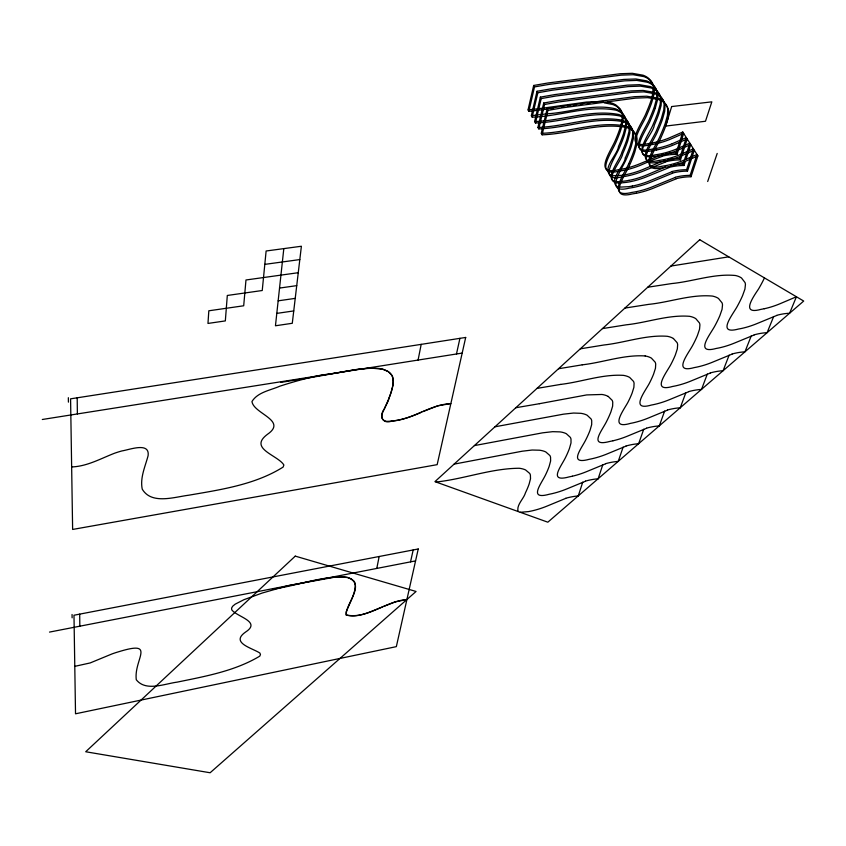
<?xml version="1.0" encoding="UTF-8"?>
<svg xmlns="http://www.w3.org/2000/svg" width="846" height="846" viewBox="0 0 846 846"><rect width="100%" height="100%" fill="white"/><g stroke="black" fill="none" stroke-linecap="round" stroke-linejoin="round"><path stroke-width="1.27" d="M283.812 248.618L275.458 325.773L292.282 323.288L301.388 246.249L266.12 250.998L262.239 290.516L227.31 295.466L225.332 320.909L207.968 323.436L208.825 310.789L243.701 305.776L245.975 279.984L298.268 272.708M376.787 568.427L379.156 556.509M418.083 360.058L421.192 344.354M410.543 561.871L413.176 549.963M456.47 353.988L459.928 338.337M533.678 85.467L528.041 109.917L528.866 111.365L534.503 86.916L533.678 85.467L548.049 82.971L620.234 73.729L632.332 73.306L643.087 75.209A35.342 23.466 -33.9 0 1 648.501 78.223L651.103 81.005L652.795 84.336A25.93 17.206 -34.1 0 1 653.376 87.075L652.16 96.856M537.009 91.283L531.32 115.733L532.134 117.182L537.845 92.743L537.009 91.283L551.412 88.767L623.756 79.418L635.885 78.974L646.661 80.867A35.437 23.434 -33.8 0 1 652.076 83.87M540.351 97.121L534.609 121.57L535.433 123.04L541.197 98.591L540.351 97.121L554.796 94.593L627.309 85.139L639.46 84.685L650.257 86.556A35.543 23.392 -33.7 0 1 655.671 89.549L658.273 92.32L659.954 95.64A26.078 17.153 -33.9 0 1 660.525 98.379L660.208 104.111L657.987 112.211A161.279 111.175 -31.2 0 1 653.387 123.759C649.665 134.133 628.271 161.131 655.364 154.818A83.553 54.43 -34.9 0 0 659.214 154.184A70.049 45.462 -34.6 0 0 675.668 149.372L689.85 143.196L683.145 163.997L684.023 165.404L685.207 161.723M543.724 103.011L537.908 127.45L538.743 128.92L544.57 104.481L543.724 103.011L558.191 100.452L630.883 90.903L643.055 90.427L653.863 92.277M547.108 108.923L541.239 133.361L542.075 134.842L547.954 110.403L547.108 108.923L561.617 106.342L634.468 96.687L646.672 96.201L657.501 98.041A35.743 23.318 -33.5 0 1 662.926 101.012L665.527 103.772L667.198 107.082A26.226 17.1 -33.8 0 1 667.758 109.821L667.42 115.542L665.146 123.632A162.231 110.868 -31.1 0 1 660.483 135.18C656.697 145.544 635.113 172.573 662.333 166.186A84.029 54.271 -34.7 0 0 666.193 165.541A70.44 45.324 -34.4 0 0 682.743 160.687L696.998 154.48L690.177 175.27L691.055 176.687L697.897 155.897L682.785 132.029L668.689 138.162A69.658 45.599 -34.8 0 1 652.308 142.963M535.603 123.019C563.626 122.088 591.629 110.646 619.579 115.913A35.437 23.318 -32.4 0 1 624.253 118.218L627.711 121.475L629.445 124.7A25.75 16.931 -32.7 0 1 630.069 127.365L629.858 132.949L627.785 140.859A162.115 111.503 -29.7 0 1 622.741 153.612C621.852 161.142 601.136 182.916 619.367 183.022M651.875 97.872L650.902 100.917A160.349 111.471 -31.4 0 1 646.376 112.455C642.706 122.85 621.503 149.816 648.47 143.577A83.088 54.588 -35.1 0 0 652.308 142.942M682.785 132.029L676.197 152.851L677.064 154.236L683.663 133.425L669.556 139.558A69.7 45.589 -34.8 0 1 653.165 144.359A83.141 54.578 -35.1 0 1 649.326 144.973C622.349 151.223 643.563 124.256 647.253 113.861A160.465 111.429 -31.4 0 0 651.79 102.324L653.969 94.223L654.265 88.481A25.951 17.195 -34.1 0 0 653.683 85.742L652.002 82.411L649.39 79.64A35.363 23.455 -33.8 0 0 643.975 76.626L633.22 74.723L621.112 75.146L548.885 84.42L534.503 86.916M686 159.281L690.738 144.592L676.546 150.768A70.091 45.451 -34.6 0 1 660.081 155.611A83.617 54.419 -34.9 0 1 656.232 156.235L650.69 156.774M578.294 495.872L582.725 482.178M693.011 150.038L686.645 169.612L687.534 171.029L694.302 150.228L680.078 156.415A70.292 45.377 -34.5 0 1 663.571 161.279A83.849 54.334 -34.8 0 1 659.711 161.914C632.544 168.269 654.043 141.25 657.818 130.876A161.872 110.985 -31.2 0 0 662.46 119.339L664.702 111.238L665.041 105.517A26.173 17.121 -33.8 0 0 664.47 102.778L662.799 99.458L660.187 96.698A35.669 23.35 -33.6 0 0 654.772 93.726L643.965 91.865L631.772 92.341L559.047 101.922L544.57 104.481M598.143 478.72L602.786 464.771M655.322 107.96L657.532 99.86L657.839 94.128A26.025 17.174 -34 0 0 657.257 91.389L655.576 88.058L652.964 85.287A35.469 23.424 -33.7 0 0 647.55 82.295M707.69 181.509L717.207 153.433M618.257 461.324L623.121 447.122M643.743 429.229L638.645 443.706A44.975 23.931 -26.9 0 0 625.977 446.011M659.32 425.834L664.639 411.093M680.279 407.719L685.842 392.703M701.535 389.35L707.33 374.059M729.136 355.14L723.087 370.728A46.551 25.084 -29 0 0 710.259 372.927M751.237 335.957L744.935 351.841A46.995 25.369 -29.6 0 0 732.076 353.998M773.667 316.499L767.1 332.679A47.45 25.666 -30.2 0 0 754.209 334.815M625.31 157.906C624.517 165.911 607.153 181.382 618.14 187.029M628.747 163.659C624.295 173.948 605.958 198.916 631.846 192.423A82.866 53.615 -33.6 0 0 635.695 191.767A70.155 45.229 -33.3 0 0 653.387 186.406L675.256 177.438M647.761 162.072L640.612 165.192A69.425 45.494 -33.6 0 1 623.079 170.501A81.999 53.933 -33.9 0 1 619.261 171.114C593.596 177.48 611.626 152.544 615.962 142.244A161.184 111.809 -29.9 0 0 620.932 129.491L622.963 121.581L623.142 115.987A25.602 16.983 -32.8 0 0 622.519 113.311L620.763 110.075L617.316 106.808A35.246 23.392 -32.6 0 0 612.652 104.492L604.181 102.842M307.542 378.13L356.462 369.48L370.252 368.021L382.847 369.216L388.124 371.542L391.698 375.021A22.831 14.139 -23.1 0 1 392.703 377.062C394.744 388.24 388.356 398.963 384.359 409.062C378.733 415.693 382.572 424.618 391.74 421.107C412.721 419.648 429.853 404.6 450.855 403.595L437.89 405.763L422.968 411.579M382.371 606.994C371.193 611.161 358.08 618.479 346.236 615C345.549 603.304 365.736 585.051 348.531 577.776A28.13 15.112 -20.7 0 0 344.195 576.898C320 576.454 296.904 585.823 273.089 589.049M383.545 606.476L395.463 601.823L406.905 599.528C385.882 601.02 367.323 619.388 346.236 615L346.13 611.87L350.392 602.289A186.755 102.049 -17.7 0 0 351.65 599.433L352.031 598.503A132.716 72.058 -18.7 0 0 353.977 593.035A123.971 67.246 -18.9 0 0 354.643 590.582L355.362 585.781L354.791 582.513A20.41 10.977 -20.9 0 0 353.892 581.033L351.354 578.971L347.643 577.511L336.75 576.803L287.746 585.718L262.165 593.046L244.008 599.666L235.177 604.171L232.618 606.286L231.593 608.105L231.741 609.797C236.774 616.882 261.668 621.567 245.7 631.962C229.911 642.812 252.087 647.973 259.87 653.038L260.452 654.508L259.807 656.115C234.934 671.068 205.261 676.345 177.057 682.151C164.473 683.78 145.766 691.827 136.291 679.761C133.605 659.288 157.07 639.883 118.556 651.79A53.562 27.992 -16.7 0 0 111.915 653.969L90.194 662.936L74.786 666.352M421.625 412.171C410.67 417.131 398.921 421.054 386.812 421.371C374.746 419.341 388.187 404.663 389.033 398.043A157.271 99.204 -19.7 0 0 391.423 390.947A149.118 93.938 -19.9 0 0 392.269 387.754C394.479 381.546 393.348 373.287 386.474 370.696A33.576 20.759 -22.8 0 0 378.786 368.433C359.836 367.291 341.245 372.927 322.485 374.873C308.05 377.676 293.869 381.631 279.889 386.167C270.424 390.323 257.744 392.121 251.971 401.512C253.536 413.779 287.629 420.335 267.6 434.21C247.952 448.644 277.721 454.989 283.886 465.004L283.124 467.077C255.185 484.652 220.922 489.675 188.721 495.217C174.223 497.046 151.497 504.84 142.234 489.136C139.907 477.715 145.226 466.527 148.103 455.687C149.996 441.675 129.501 449.765 122.025 450.907A61.081 36.981 -16.5 0 0 114.379 453.297C100.452 458.712 86.958 466.432 71.646 466.939M650.648 160.782L662.259 156.33M693.413 148.822L679.19 154.998A70.239 45.398 -34.5 0 1 662.693 159.862A83.796 54.356 -34.8 0 1 658.833 160.486C631.687 166.842 653.165 139.823 656.93 129.449A161.755 111.016 -31.2 0 0 661.561 117.911L663.803 109.811L664.131 104.09A26.152 17.121 -33.9 0 0 663.571 101.351L661.889 98.03L659.277 95.27M697.897 155.897L683.621 162.094A70.493 45.303 -34.4 0 1 667.071 166.979A84.092 54.25 -34.7 0 1 663.211 167.624C635.981 174.012 657.585 146.982 661.382 136.618A163.236 111.461 -31.1 0 0 665.696 126.075L668.129 117.985L668.668 111.26A26.247 17.089 -33.7 0 0 668.107 108.521L666.437 105.211L663.835 102.461A35.765 23.318 -33.5 0 0 658.41 99.49L647.581 97.65L635.367 98.147L562.474 107.823L547.954 110.403M672.168 143.746L686.307 137.602L679.666 158.414L680.533 159.799L687.195 138.998L673.046 145.142A69.901 45.515 -34.7 0 1 656.612 149.964M661.942 161.449L643.14 169.401A69.573 45.451 -33.5 0 1 625.585 174.72A82.168 53.869 -33.8 0 1 621.757 175.344L612.324 175.788M665.39 167.064L646.534 175.037A69.763 45.377 -33.5 0 1 628.938 180.378M659.965 155.378L639.766 163.796A69.383 45.515 -33.6 0 1 628.705 167.603M585.527 481.205L567.317 488.724A56.978 31.461 -26.1 0 1 552.512 493.556A67.204 37.245 -26.2 0 1 549.265 494.244C528.274 500.102 540.806 484.483 545.374 475.23A137.93 78.519 -23.3 0 0 549.16 466.379L550.619 460.975L550.556 457.252A20.59 11.432 -25.5 0 0 549.889 455.539L545.818 451.965A30.276 16.804 -25.3 0 0 539.431 450.209L532.155 450.03L522.204 451.214L454.112 464.126M565.72 498.379L547.626 505.855A56.534 31.059 -25.5 0 1 532.895 510.677A66.887 36.896 -25.6 0 1 529.903 511.322A59.929 32.962 -25.5 0 1 528.486 511.597L520.258 512.295M625.955 446.149L607.513 453.763A57.93 32.264 -27.2 0 1 592.538 458.617A68.325 38.207 -27.3 0 1 589.281 459.293C567.708 465.163 581.572 448.549 585.982 439.444A139.992 80.761 -24.5 0 0 590.053 430.276L591.671 424.66L591.724 420.79A20.928 11.738 -26.7 0 0 591.111 418.992L587.145 415.227A30.763 17.248 -26.5 0 0 580.811 413.313L573.535 413.049L563.531 414.159L494.963 426.796M605.609 463.798L587.272 471.359A57.443 31.862 -26.6 0 1 572.393 476.213M667.515 410.109L648.819 417.829A58.966 33.068 -28.4 0 1 633.696 422.704A69.562 39.17 -28.6 0 1 630.407 423.381C609.226 429.641 622.963 411.145 627.743 402.654A142.234 83.024 -25.7 0 0 632.089 393.147L633.897 387.32L634.077 383.28A21.287 12.034 -27.9 0 0 633.517 381.398L629.667 377.422A31.302 17.692 -27.7 0 0 623.386 375.36C602.141 374.069 581.636 381.958 560.676 384.401M646.587 428.256L628.018 435.912A58.437 32.666 -27.8 0 1 612.98 440.787M710.238 373.065L691.288 380.88A60.087 33.882 -29.7 0 1 675.996 385.787A70.905 40.122 -29.8 0 1 672.686 386.442C650.902 392.65 666.098 373.192 670.688 364.816A144.698 85.309 -27.1 0 0 675.351 354.95L677.339 348.89L677.646 344.682A21.689 12.341 -29.2 0 0 677.149 342.715L673.427 338.527M688.718 391.719L669.905 399.481A59.516 33.48 -29.1 0 1 654.698 404.377A70.218 39.646 -29.2 0 1 651.399 405.044C629.91 411.283 644.377 392.301 649.062 383.873A143.439 84.166 -26.4 0 0 653.567 374.186L655.47 368.243L655.703 364.118A21.488 12.182 -28.5 0 0 655.174 362.194L651.388 358.112A31.577 17.914 -28.3 0 0 645.138 355.965M754.177 334.963L734.963 342.873A61.324 34.686 -31 0 1 719.512 347.812A72.365 41.073 -31.2 0 1 716.181 348.457C693.794 354.569 710.481 334.159 714.881 325.869A147.384 87.603 -28.5 0 0 719.872 315.632L722.061 309.34L722.505 304.951A22.123 12.637 -30.5 0 0 722.072 302.889L718.487 298.469A32.508 18.58 -30.3 0 0 712.332 296.058C690.854 294.154 669.979 302.234 648.734 304.359L624.93 308.071M732.044 354.146L712.967 362.014A60.69 34.284 -30.3 0 1 697.601 366.931A71.614 40.597 -30.5 0 1 694.28 367.587C672.2 373.752 688.136 353.818 692.62 345.485A146.009 86.461 -27.8 0 0 697.453 335.439L699.536 329.263L699.917 324.959A21.901 12.489 -29.8 0 0 699.452 322.95L695.793 318.646A32.19 18.358 -29.6 0 0 689.606 316.319C668.224 314.575 647.486 322.59 626.347 324.801L602.458 328.597M776.617 315.505L757.276 323.468A61.98 35.077 -31.7 0 1 741.741 328.417A73.147 41.549 -31.8 0 1 738.399 329.052C715.716 335.111 733.165 314.215 737.469 305.966A148.833 88.745 -29.2 0 0 742.619 295.54L744.924 289.12L745.432 284.647A22.356 12.785 -31.2 0 0 745.03 282.543L741.519 277.996A32.846 18.802 -31 0 0 735.396 275.5C713.939 273.417 693.043 281.517 671.798 283.547L647.75 287.228M669.165 167.529L647.391 176.444A69.816 45.356 -33.4 0 1 629.773 181.805A82.453 53.763 -33.7 0 1 625.945 182.419L620.414 182.99M671.766 171.77L649.95 180.706A69.964 45.303 -33.4 0 1 632.3 186.067M672.633 173.176L650.807 182.123A70.007 45.282 -33.3 0 1 633.146 187.495A82.686 53.679 -33.6 0 1 629.308 188.129C603.462 194.591 621.747 169.634 626.177 159.344A162.591 111.344 -29.7 0 0 631.253 146.591L633.337 138.691L633.559 133.108A25.824 16.909 -32.6 0 0 632.945 130.443L631.211 127.217L627.753 123.971A35.543 23.286 -32.3 0 0 623.079 121.676M676.134 178.855L654.244 187.823A70.207 45.208 -33.3 0 1 636.541 193.226M663.391 160.962L664.84 160.518M665.707 161.914L643.986 170.807A69.615 45.43 -33.5 0 1 626.421 176.137A82.221 53.848 -33.8 0 1 622.593 176.751C596.864 183.148 614.979 158.213 619.346 147.913A161.649 111.651 -29.8 0 0 624.359 135.159L626.4 127.249L626.6 121.655A25.676 16.962 -32.8 0 0 625.977 118.99L624.232 115.765L620.774 112.497A35.342 23.36 -32.5 0 0 616.1 110.192C588.224 104.872 560.264 116.283 532.314 117.16M541.197 98.591L555.642 96.053L628.197 86.578L640.359 86.123L651.156 87.984A35.564 23.381 -33.7 0 1 656.57 90.977L659.182 93.747L660.853 97.068A26.099 17.142 -33.9 0 1 661.424 99.807L661.107 105.539L658.875 113.628A161.396 111.133 -31.2 0 1 654.275 125.176C653.641 133.213 630.926 156.066 649.643 156.806M537.845 92.743L552.258 90.215L624.644 80.846L636.774 80.402L647.56 82.284M49.512 632.089L415.576 560.887M728.744 256.835L670.92 266.056M436.06 482.03C463.968 479.069 491.029 468.42 519.18 468.261A30.054 16.582 -24.8 0 1 525.588 469.953L529.702 473.432A20.431 11.284 -25 0 1 530.4 475.114L530.516 478.751L529.131 484.06A136.967 77.409 -22.8 0 1 525.482 492.753C523.706 498.992 516.219 504.861 518.122 511.523M474.395 445.599L542.72 432.814L552.692 431.672L559.978 431.883A30.519 17.026 -25.9 0 1 566.344 433.723L570.352 437.393A20.748 11.58 -26.1 0 1 570.997 439.148L571.008 442.944L569.453 448.454A138.945 79.64 -23.9 0 1 565.54 457.464C561.046 466.643 547.859 482.749 569.136 476.89A67.754 37.732 -26.7 0 0 572.393 476.192M539.42 403.701L586.68 394.923L601.95 394.469A31.027 17.47 -27.1 0 1 608.263 396.457M515.838 407.73L539.357 403.711M582.249 364.827C603.261 362.448 623.851 354.548 645.149 355.955M537.02 388.388L560.623 384.412M558.508 368.75L582.196 364.838M580.324 348.827L604.086 344.967C625.183 342.672 645.858 334.72 667.219 336.285A31.873 18.136 -29 0 1 673.437 338.516M280.745 382.403L307.479 378.141M574.085 105.412L576.306 105.063M42.3 419.489L462.18 353.089M567.962 106.363L569.961 106.057M580.472 104.418L582.704 104.09M276.801 313.39L293.752 310.926M278.154 300.827L295.233 298.374M561.649 107.273L563.848 106.966M279.54 288.074L296.735 285.641M264.809 264.375L299.812 259.574M550.788 108.7L552.872 108.436M547.235 113.798C569.855 112.507 592.644 103.487 615.243 108.753A35.321 23.371 -32.5 0 1 619.907 111.069L623.365 114.337L625.109 117.562A25.655 16.962 -32.8 0 1 625.733 120.238L625.543 125.832L623.481 133.742A161.533 111.693 -29.8 0 1 618.489 146.495C617.728 154.532 600.501 169.972 611.468 175.651M541.419 133.34C569.538 132.336 597.636 120.798 625.712 126.022A35.617 23.254 -32.3 0 1 630.397 128.306L633.844 131.553L635.579 134.768A25.877 16.888 -32.5 0 1 636.192 137.433L635.959 143.006L633.844 150.916A162.94 111.217 -29.6 0 1 628.747 163.659M542.254 134.821C570.394 133.805 598.503 122.258 626.59 127.471A35.638 23.244 -32.2 0 1 631.275 129.755L634.733 133.002L636.467 136.217A25.898 16.878 -32.5 0 1 637.08 138.871L636.837 144.454L634.722 152.354A163.066 111.175 -29.6 0 1 629.604 165.107C625.162 175.397 606.793 200.365 632.692 193.861A82.919 53.594 -33.5 0 0 636.552 193.195M543.925 108.013L586.521 102.049L603.325 101.425M547.33 109.134L529.036 111.344M545.945 113.956L531.489 115.712M538.088 127.429C566.154 126.466 594.199 114.961 622.201 120.227A35.521 23.297 -32.3 0 1 626.875 122.533L630.333 125.779L632.068 129.004A25.803 16.909 -32.6 0 1 632.692 131.669L632.47 137.253L630.376 145.152A162.474 111.376 -29.7 0 1 625.31 157.906M538.923 128.899C567 127.926 595.055 116.42 623.079 121.676M537.147 108.838L528.221 109.895M538.342 108.69L542.646 108.172M534.778 121.549C562.78 120.629 590.772 109.197 618.712 114.474A35.416 23.328 -32.4 0 1 623.386 116.78L626.833 120.037L628.578 123.262A25.729 16.941 -32.7 0 1 629.202 125.938L628.99 131.521L626.918 139.431A161.998 111.535 -29.8 0 1 621.895 152.185C620.213 160.201 599.412 183.899 620.657 181.509M587.367 103.476L589.768 103.212M621.757 181.414L625.099 181.002A82.4 53.784 -33.7 0 0 628.938 180.357M618.986 187.167L628.462 186.702A82.633 53.7 -33.6 0 0 632.311 186.046M607.756 102.006L611.785 103.064A35.215 23.402 -32.6 0 1 616.448 105.39L619.907 108.658L621.651 111.894A25.592 16.994 -32.9 0 1 622.286 114.57L622.106 120.164L620.065 128.084A161.068 111.841 -29.9 0 1 615.116 140.838C610.801 151.138 592.771 176.063 618.437 169.708A81.935 53.954 -33.9 0 0 622.254 169.073A69.383 45.515 -33.6 0 0 627.446 167.931M608.253 396.457L612.166 400.327A21.097 11.886 -27.3 0 1 612.747 402.167L612.641 406.122L610.918 411.843A141.092 81.893 -25.1 0 1 606.709 421.181C602.394 430.212 587.843 447.333 609.702 441.464A68.928 38.683 -27.9 0 0 612.98 440.766M652.065 83.87L654.677 86.652L656.359 89.972A26.004 17.174 -34 0 1 656.94 92.711L656.633 98.443L654.434 106.543A160.814 111.323 -31.3 0 1 649.876 118.091C646.175 128.476 624.877 155.453 651.906 149.182A83.32 54.514 -35 0 0 655.756 148.547A69.848 45.536 -34.7 0 0 672.168 143.757M68.346 397.694L68.42 402.136M72.058 614.492L72.111 617.813M77.198 397.8L77.377 413.937M79.693 614.133L79.831 626.199M676.166 178.675A53.922 33.036 -31.9 0 1 691.002 176.793M675.288 177.248A53.88 33.047 -31.9 0 1 690.114 175.376M672.665 172.996A53.774 33.1 -32 0 1 687.47 171.135M653.863 92.288A35.638 23.36 -33.6 0 1 659.288 95.26M671.798 171.579A53.742 33.11 -32 0 1 686.592 169.729M669.186 167.349A53.626 33.163 -32 0 1 683.97 165.509M670.624 165.414A53.594 33.174 -32.1 0 1 671.481 165.234M674.04 164.78A53.594 33.174 -32.1 0 1 675.732 164.547M676.567 164.441A53.594 33.174 -32.1 0 1 683.092 164.113M655.322 107.96A160.93 111.281 -31.3 0 1 650.754 119.508C647.042 129.893 625.723 156.87 652.774 150.588A83.384 54.493 -35 0 0 656.612 149.954M665.728 161.723A53.488 33.227 -32.1 0 1 680.48 159.915M668.023 159.63A53.457 33.237 -32.1 0 1 668.879 159.471M670.571 159.185A53.457 33.237 -32.1 0 1 679.602 158.519M662.291 156.14A53.351 33.28 -32.2 0 1 677.012 154.353M661.435 154.744A53.309 33.301 -32.2 0 1 663.729 154.226M665.432 153.898A53.309 33.301 -32.2 0 1 676.144 152.957M764.287 308.737A62.657 35.479 -32.3 0 0 779.906 303.788L796.424 296.756L789.582 313.253A47.915 25.951 -30.8 0 0 776.649 315.346M764.298 308.705A73.962 42.014 -32.5 0 1 760.935 309.361C740.324 315.156 753.152 297.083 758.555 288.983A164.907 99.119 -29.8 0 0 764.477 277.89M565.731 498.262A43.95 23.075 -25.4 0 1 578.252 495.946M585.538 481.078A44.278 23.36 -25.9 0 1 598.101 478.794M605.62 463.661A44.616 23.646 -26.4 0 1 618.215 461.408M646.608 428.118A45.346 24.217 -27.4 0 1 659.277 425.919M667.536 409.972A45.737 24.513 -27.9 0 1 680.237 407.804M688.75 391.582A46.139 24.798 -28.5 0 1 701.482 389.435M418.241 548.98L396.34 646.64L75.527 713.802L73.983 615.232L418.241 548.98M465.691 337.448L437.16 464.655L72.629 529.448L70.578 398.836L465.691 337.448M671.671 106.554L665.696 126.075L705.49 121.253L711.835 101.837L671.671 106.554M295.265 556.129L85.7 751.756L210.125 772.758L416.063 591.47L295.265 556.129M699.737 239.725L434.939 481.628L547.827 522.194L803.7 301.049L699.737 239.725"/></g></svg>
